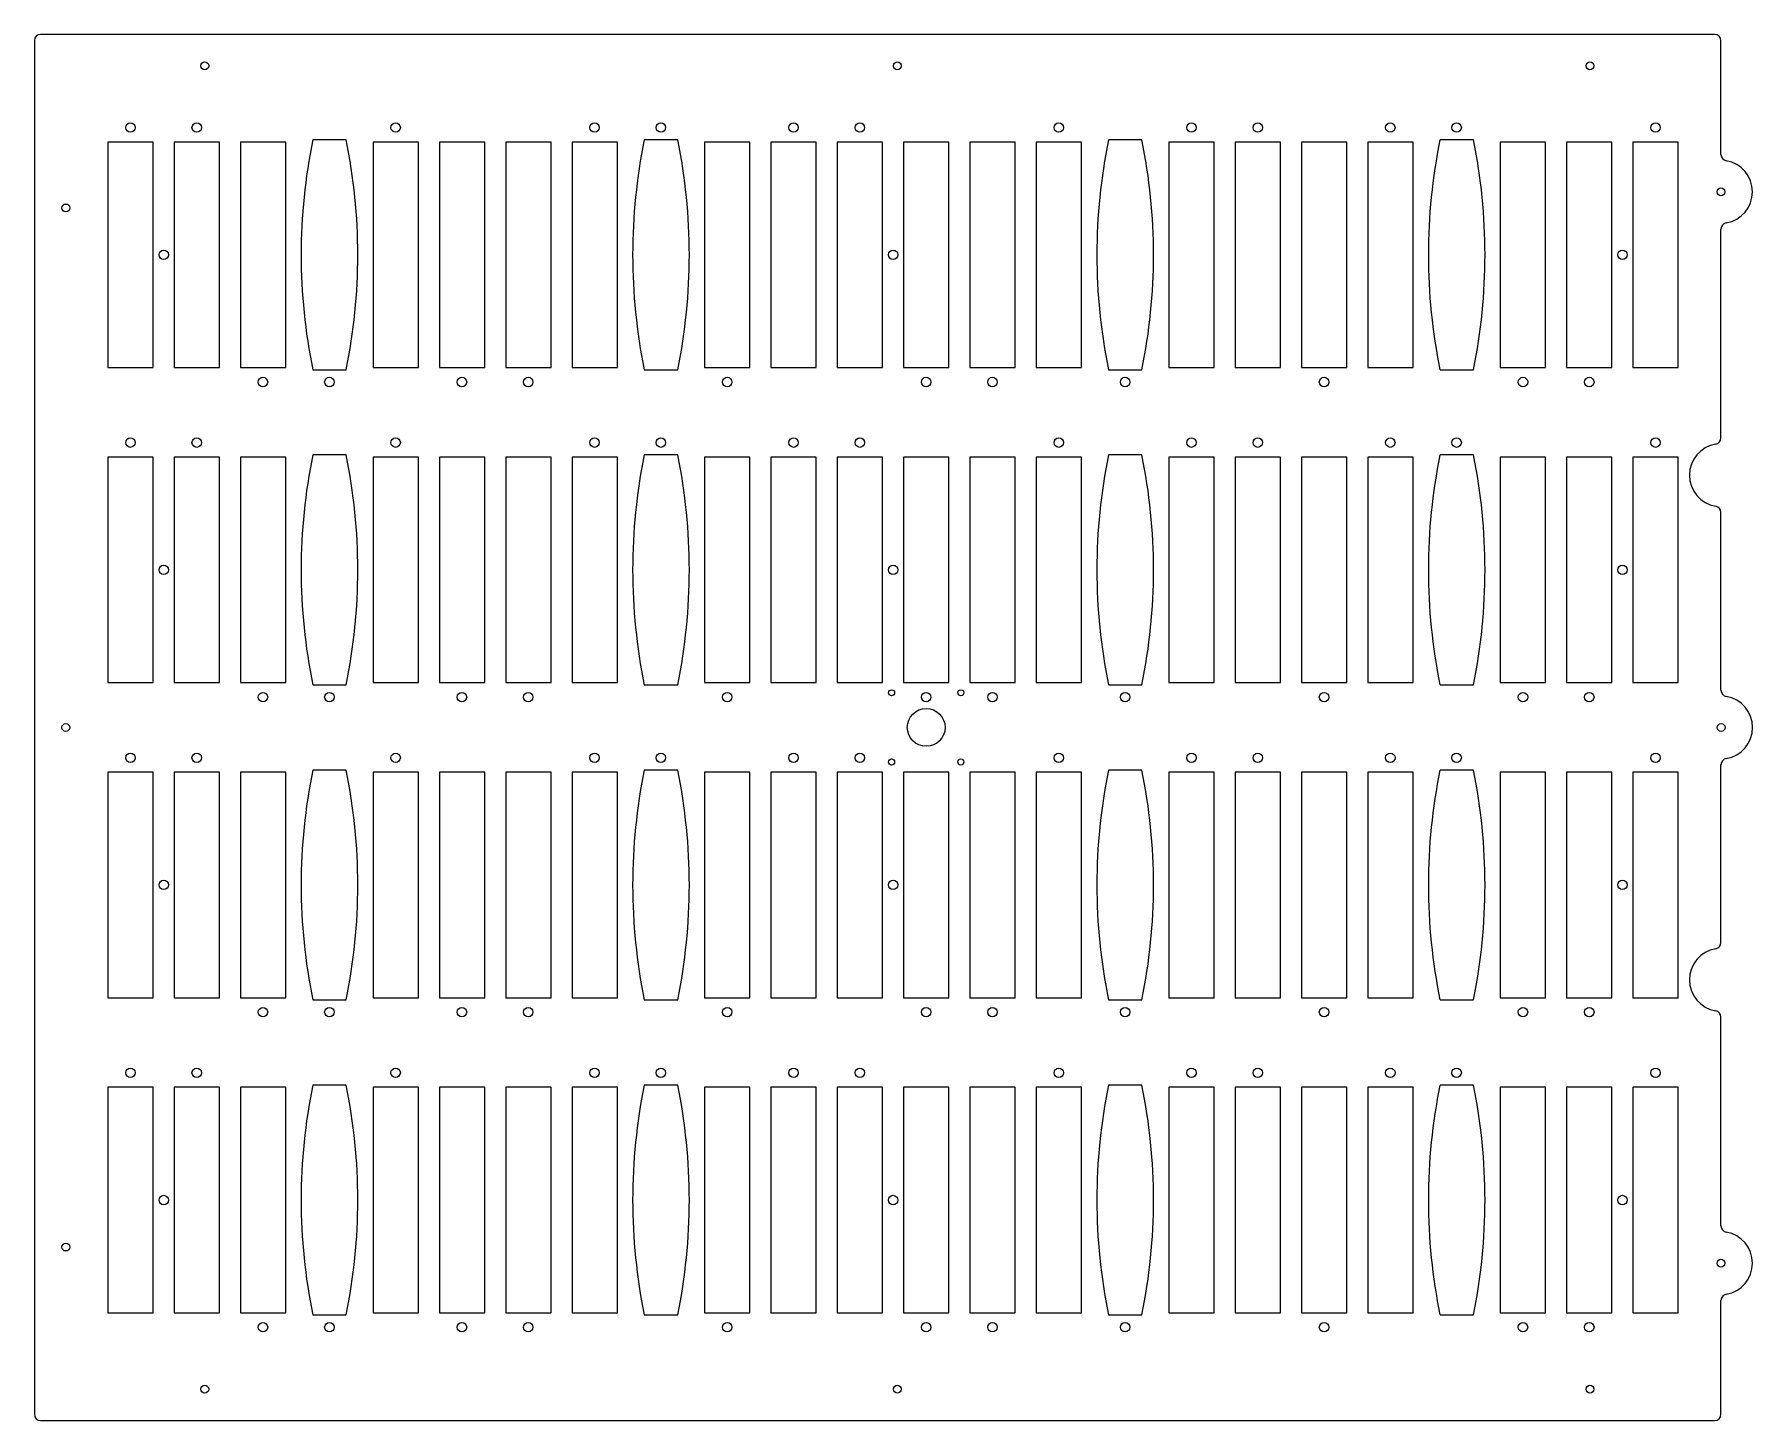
# Model space of a CAD drawing. Extents: x -13.4 to 13.9, y -11 to 11.
import ezdxf

# ---------------------------------------------------------------- set-up
doc = ezdxf.new("R2010")
doc.units = 0
doc.layers.get('0').update_dxf_attribs({"linetype": 'CONTINUOUS'})

msp = doc.modelspace()

# ---------------------------------------------------------------- linework, layer by layer
at = {"color": 7, "linetype": 'CONTINUOUS'}
for p, q in [((13.293, 11.006), (-13.293, 11.006)), ((-13.393, 10.906), (-13.393, -10.906)), ((13.393, 9.098), (13.393, 10.906)), ((-11.505, 9.296), (-12.225, 9.296)), ((-12.225, 9.296), (-12.225, 5.716)), ((-11.505, 5.716), (-11.505, 9.296)), ((-10.452, 9.296), (-11.172, 9.296)), ((-11.172, 9.296), (-11.172, 5.716)), ((-10.452, 5.716), (-10.452, 9.296)), ((-9.399, 9.296), (-10.119, 9.296)), ((-10.119, 9.296), (-10.119, 5.716)), ((-9.399, 5.716), (-9.399, 9.296)), ((-8.441, 9.331), (-8.971, 9.331)), ((-7.293, 9.296), (-8.013, 9.296)), ((-8.013, 9.296), (-8.013, 5.716)), ((-7.293, 5.716), (-7.293, 9.296)), ((-6.24, 9.296), (-6.96, 9.296)), ((-6.96, 9.296), (-6.96, 5.716)), ((-6.24, 5.716), (-6.24, 9.296)), ((-5.187, 9.296), (-5.907, 9.296)), ((-5.907, 9.296), (-5.907, 5.716)), ((-5.187, 5.716), (-5.187, 9.296)), ((-4.134, 9.296), (-4.854, 9.296)), ((-4.854, 9.296), (-4.854, 5.716)), ((-4.134, 5.716), (-4.134, 9.296)), ((-3.176, 9.331), (-3.706, 9.331)), ((-2.028, 9.296), (-2.748, 9.296)), ((-2.748, 9.296), (-2.748, 5.716)), ((-2.028, 5.716), (-2.028, 9.296)), ((-0.975, 9.296), (-1.695, 9.296)), ((-1.695, 9.296), (-1.695, 5.716)), ((-0.975, 5.716), (-0.975, 9.296)), ((0.078, 9.296), (-0.642, 9.296)), ((-0.642, 9.296), (-0.642, 5.716)), ((0.078, 5.716), (0.078, 9.296)), ((1.132, 9.296), (0.412, 9.296)), ((0.412, 9.296), (0.412, 5.716)), ((1.132, 5.716), (1.132, 9.296)), ((2.185, 9.296), (1.465, 9.296)), ((1.465, 9.296), (1.465, 5.716)), ((2.185, 5.716), (2.185, 9.296)), ((3.238, 9.296), (2.518, 9.296)), ((2.518, 9.296), (2.518, 5.716)), ((3.238, 5.716), (3.238, 9.296)), ((4.196, 9.331), (3.666, 9.331)), ((5.344, 9.296), (4.624, 9.296)), ((4.624, 9.296), (4.624, 5.716)), ((5.344, 5.716), (5.344, 9.296)), ((6.397, 9.296), (5.677, 9.296)), ((5.677, 9.296), (5.677, 5.716)), ((6.397, 5.716), (6.397, 9.296)), ((7.45, 9.296), (6.73, 9.296)), ((6.73, 9.296), (6.73, 5.716)), ((7.45, 5.716), (7.45, 9.296)), ((8.503, 9.296), (7.783, 9.296)), ((7.783, 9.296), (7.783, 5.716)), ((8.503, 5.716), (8.503, 9.296)), ((9.461, 9.331), (8.931, 9.331)), ((10.609, 9.296), (9.889, 9.296)), ((9.889, 9.296), (9.889, 5.716)), ((10.609, 5.716), (10.609, 9.296)), ((11.662, 9.296), (10.942, 9.296)), ((10.942, 9.296), (10.942, 5.716)), ((11.662, 5.716), (11.662, 9.296)), ((12.715, 9.296), (11.995, 9.296)), ((11.995, 9.296), (11.995, 5.716)), ((12.715, 5.716), (12.715, 9.296)), ((13.393, 4.598), (13.393, 7.914)), ((-12.225, 5.716), (-11.505, 5.716)), ((-11.172, 5.716), (-10.452, 5.716)), ((-10.119, 5.716), (-9.399, 5.716)), ((-8.971, 5.681), (-8.441, 5.681)), ((-8.013, 5.716), (-7.293, 5.716)), ((-6.96, 5.716), (-6.24, 5.716)), ((-5.907, 5.716), (-5.187, 5.716)), ((-4.854, 5.716), (-4.134, 5.716)), ((-3.706, 5.681), (-3.176, 5.681)), ((-2.748, 5.716), (-2.028, 5.716)), ((-1.695, 5.716), (-0.975, 5.716)), ((-0.642, 5.716), (0.078, 5.716)), ((0.412, 5.716), (1.132, 5.716)), ((1.465, 5.716), (2.185, 5.716)), ((2.518, 5.716), (3.238, 5.716)), ((3.666, 5.681), (4.196, 5.681)), ((4.624, 5.716), (5.344, 5.716)), ((5.677, 5.716), (6.397, 5.716)), ((6.73, 5.716), (7.45, 5.716)), ((7.783, 5.716), (8.503, 5.716)), ((8.931, 5.681), (9.461, 5.681)), ((9.889, 5.716), (10.609, 5.716)), ((10.942, 5.716), (11.662, 5.716)), ((11.995, 5.716), (12.715, 5.716)), ((-11.505, 4.293), (-12.225, 4.293)), ((-12.225, 4.293), (-12.225, 0.713)), ((-11.505, 0.713), (-11.505, 4.293)), ((-10.452, 4.293), (-11.172, 4.293)), ((-11.172, 4.293), (-11.172, 0.713)), ((-10.452, 0.713), (-10.452, 4.293)), ((-9.399, 4.293), (-10.119, 4.293)), ((-10.119, 4.293), (-10.119, 0.713)), ((-9.399, 0.713), (-9.399, 4.293)), ((-8.441, 4.328), (-8.971, 4.328)), ((-7.293, 4.293), (-8.013, 4.293)), ((-8.013, 4.293), (-8.013, 0.713)), ((-7.293, 0.713), (-7.293, 4.293)), ((-6.24, 4.293), (-6.96, 4.293)), ((-6.96, 4.293), (-6.96, 0.713)), ((-6.24, 0.713), (-6.24, 4.293)), ((-5.187, 4.293), (-5.907, 4.293)), ((-5.907, 4.293), (-5.907, 0.713)), ((-5.187, 0.713), (-5.187, 4.293)), ((-4.134, 4.293), (-4.854, 4.293)), ((-4.854, 4.293), (-4.854, 0.713)), ((-4.134, 0.713), (-4.134, 4.293)), ((-3.176, 4.328), (-3.706, 4.328)), ((-2.028, 4.293), (-2.748, 4.293)), ((-2.748, 4.293), (-2.748, 0.713)), ((-2.028, 0.713), (-2.028, 4.293)), ((-0.975, 4.293), (-1.695, 4.293)), ((-1.695, 4.293), (-1.695, 0.713)), ((-0.975, 0.713), (-0.975, 4.293)), ((0.078, 4.293), (-0.642, 4.293)), ((-0.642, 4.293), (-0.642, 0.713)), ((0.078, 0.713), (0.078, 4.293)), ((1.132, 4.293), (0.412, 4.293)), ((0.412, 4.293), (0.412, 0.713)), ((1.132, 0.713), (1.132, 4.293)), ((2.185, 4.293), (1.465, 4.293)), ((1.465, 4.293), (1.465, 0.713)), ((2.185, 0.713), (2.185, 4.293)), ((3.238, 4.293), (2.518, 4.293)), ((2.518, 4.293), (2.518, 0.713)), ((3.238, 0.713), (3.238, 4.293)), ((4.196, 4.328), (3.666, 4.328)), ((5.344, 4.293), (4.624, 4.293)), ((4.624, 4.293), (4.624, 0.713)), ((5.344, 0.713), (5.344, 4.293)), ((6.397, 4.293), (5.677, 4.293)), ((5.677, 4.293), (5.677, 0.713)), ((6.397, 0.713), (6.397, 4.293)), ((7.45, 4.293), (6.73, 4.293)), ((6.73, 4.293), (6.73, 0.713)), ((7.45, 0.713), (7.45, 4.293)), ((8.503, 4.293), (7.783, 4.293)), ((7.783, 4.293), (7.783, 0.713)), ((8.503, 0.713), (8.503, 4.293)), ((9.461, 4.328), (8.931, 4.328)), ((10.609, 4.293), (9.889, 4.293)), ((9.889, 4.293), (9.889, 0.713)), ((10.609, 0.713), (10.609, 4.293)), ((11.662, 4.293), (10.942, 4.293)), ((10.942, 4.293), (10.942, 0.713)), ((11.662, 0.713), (11.662, 4.293)), ((12.715, 4.293), (11.995, 4.293)), ((11.995, 4.293), (11.995, 0.713)), ((12.715, 0.713), (12.715, 4.293)), ((13.393, 0.592), (13.393, 3.414)), ((-12.225, 0.713), (-11.505, 0.713)), ((-11.172, 0.713), (-10.452, 0.713)), ((-10.119, 0.713), (-9.399, 0.713)), ((-8.971, 0.678), (-8.441, 0.678)), ((-8.013, 0.713), (-7.293, 0.713)), ((-6.96, 0.713), (-6.24, 0.713)), ((-5.907, 0.713), (-5.187, 0.713)), ((-4.854, 0.713), (-4.134, 0.713)), ((-3.706, 0.678), (-3.176, 0.678)), ((-2.748, 0.713), (-2.028, 0.713)), ((-1.695, 0.713), (-0.975, 0.713)), ((-0.642, 0.713), (0.078, 0.713)), ((0.412, 0.713), (1.132, 0.713)), ((1.465, 0.713), (2.185, 0.713)), ((2.518, 0.713), (3.238, 0.713)), ((3.666, 0.678), (4.196, 0.678)), ((4.624, 0.713), (5.344, 0.713)), ((5.677, 0.713), (6.397, 0.713)), ((6.73, 0.713), (7.45, 0.713)), ((7.783, 0.713), (8.503, 0.713)), ((8.931, 0.678), (9.461, 0.678)), ((9.889, 0.713), (10.609, 0.713)), ((10.942, 0.713), (11.662, 0.713)), ((11.995, 0.713), (12.715, 0.713)), ((-11.505, -0.71), (-12.225, -0.71)), ((-12.225, -0.71), (-12.225, -4.29)), ((-11.505, -4.29), (-11.505, -0.71)), ((-10.452, -0.71), (-11.172, -0.71)), ((-11.172, -0.71), (-11.172, -4.29)), ((-10.452, -4.29), (-10.452, -0.71)), ((-9.399, -0.71), (-10.119, -0.71)), ((-10.119, -0.71), (-10.119, -4.29)), ((-9.399, -4.29), (-9.399, -0.71)), ((-8.441, -0.675), (-8.971, -0.675)), ((-7.293, -0.71), (-8.013, -0.71)), ((-8.013, -0.71), (-8.013, -4.29)), ((-7.293, -4.29), (-7.293, -0.71)), ((-6.24, -0.71), (-6.96, -0.71)), ((-6.96, -0.71), (-6.96, -4.29)), ((-6.24, -4.29), (-6.24, -0.71)), ((-5.187, -0.71), (-5.907, -0.71)), ((-5.907, -0.71), (-5.907, -4.29)), ((-5.187, -4.29), (-5.187, -0.71)), ((-4.134, -0.71), (-4.854, -0.71)), ((-4.854, -0.71), (-4.854, -4.29)), ((-4.134, -4.29), (-4.134, -0.71)), ((-3.176, -0.675), (-3.706, -0.675)), ((-2.028, -0.71), (-2.748, -0.71)), ((-2.748, -0.71), (-2.748, -4.29)), ((-2.028, -4.29), (-2.028, -0.71)), ((-0.975, -0.71), (-1.695, -0.71)), ((-1.695, -0.71), (-1.695, -4.29)), ((-0.975, -4.29), (-0.975, -0.71)), ((0.078, -0.71), (-0.642, -0.71)), ((-0.642, -0.71), (-0.642, -4.29)), ((0.078, -4.29), (0.078, -0.71)), ((1.132, -0.71), (0.412, -0.71)), ((0.412, -0.71), (0.412, -4.29)), ((1.132, -4.29), (1.132, -0.71)), ((2.185, -0.71), (1.465, -0.71)), ((1.465, -0.71), (1.465, -4.29)), ((2.185, -4.29), (2.185, -0.71)), ((3.238, -0.71), (2.518, -0.71)), ((2.518, -0.71), (2.518, -4.29)), ((3.238, -4.29), (3.238, -0.71)), ((4.196, -0.675), (3.666, -0.675)), ((5.344, -0.71), (4.624, -0.71)), ((4.624, -0.71), (4.624, -4.29)), ((5.344, -4.29), (5.344, -0.71)), ((6.397, -0.71), (5.677, -0.71)), ((5.677, -0.71), (5.677, -4.29)), ((6.397, -4.29), (6.397, -0.71)), ((7.45, -0.71), (6.73, -0.71)), ((6.73, -0.71), (6.73, -4.29)), ((7.45, -4.29), (7.45, -0.71)), ((8.503, -0.71), (7.783, -0.71)), ((7.783, -0.71), (7.783, -4.29)), ((8.503, -4.29), (8.503, -0.71)), ((9.461, -0.675), (8.931, -0.675)), ((10.609, -0.71), (9.889, -0.71)), ((9.889, -0.71), (9.889, -4.29)), ((10.609, -4.29), (10.609, -0.71)), ((11.662, -0.71), (10.942, -0.71)), ((10.942, -0.71), (10.942, -4.29)), ((11.662, -4.29), (11.662, -0.71)), ((12.715, -0.71), (11.995, -0.71)), ((11.995, -0.71), (11.995, -4.29)), ((12.715, -4.29), (12.715, -0.71)), ((13.393, -3.414), (13.393, -0.592)), ((-12.225, -4.29), (-11.505, -4.29)), ((-11.172, -4.29), (-10.452, -4.29)), ((-10.119, -4.29), (-9.399, -4.29)), ((-8.971, -4.325), (-8.441, -4.325)), ((-8.013, -4.29), (-7.293, -4.29)), ((-6.96, -4.29), (-6.24, -4.29)), ((-5.907, -4.29), (-5.187, -4.29)), ((-4.854, -4.29), (-4.134, -4.29)), ((-3.706, -4.325), (-3.176, -4.325)), ((-2.748, -4.29), (-2.028, -4.29)), ((-1.695, -4.29), (-0.975, -4.29)), ((-0.642, -4.29), (0.078, -4.29)), ((0.412, -4.29), (1.132, -4.29)), ((1.465, -4.29), (2.185, -4.29)), ((2.518, -4.29), (3.238, -4.29)), ((3.666, -4.325), (4.196, -4.325)), ((4.624, -4.29), (5.344, -4.29)), ((5.677, -4.29), (6.397, -4.29)), ((6.73, -4.29), (7.45, -4.29)), ((7.783, -4.29), (8.503, -4.29)), ((8.931, -4.325), (9.461, -4.325)), ((9.889, -4.29), (10.609, -4.29)), ((10.942, -4.29), (11.662, -4.29)), ((11.995, -4.29), (12.715, -4.29)), ((13.393, -7.914), (13.393, -4.598)), ((-11.505, -5.713), (-12.225, -5.713)), ((-12.225, -5.713), (-12.225, -9.293)), ((-11.505, -9.293), (-11.505, -5.713)), ((-10.452, -5.713), (-11.172, -5.713)), ((-11.172, -5.713), (-11.172, -9.293)), ((-10.452, -9.293), (-10.452, -5.713)), ((-9.399, -5.713), (-10.119, -5.713)), ((-10.119, -5.713), (-10.119, -9.293)), ((-9.399, -9.293), (-9.399, -5.713)), ((-8.441, -5.678), (-8.971, -5.678)), ((-7.293, -5.713), (-8.013, -5.713)), ((-8.013, -5.713), (-8.013, -9.293)), ((-7.293, -9.293), (-7.293, -5.713)), ((-6.24, -5.713), (-6.96, -5.713)), ((-6.96, -5.713), (-6.96, -9.293)), ((-6.24, -9.293), (-6.24, -5.713)), ((-5.187, -5.713), (-5.907, -5.713)), ((-5.907, -5.713), (-5.907, -9.293)), ((-5.187, -9.293), (-5.187, -5.713)), ((-4.134, -5.713), (-4.854, -5.713)), ((-4.854, -5.713), (-4.854, -9.293)), ((-4.134, -9.293), (-4.134, -5.713)), ((-3.176, -5.678), (-3.706, -5.678)), ((-2.028, -5.713), (-2.748, -5.713)), ((-2.748, -5.713), (-2.748, -9.293)), ((-2.028, -9.293), (-2.028, -5.713)), ((-0.975, -5.713), (-1.695, -5.713)), ((-1.695, -5.713), (-1.695, -9.293)), ((-0.975, -9.293), (-0.975, -5.713)), ((0.078, -5.713), (-0.642, -5.713)), ((-0.642, -5.713), (-0.642, -9.293)), ((0.078, -9.293), (0.078, -5.713)), ((1.132, -5.713), (0.412, -5.713)), ((0.412, -5.713), (0.412, -9.293)), ((1.132, -9.293), (1.132, -5.713)), ((2.185, -5.713), (1.465, -5.713)), ((1.465, -5.713), (1.465, -9.293)), ((2.185, -9.293), (2.185, -5.713)), ((3.238, -5.713), (2.518, -5.713)), ((2.518, -5.713), (2.518, -9.293)), ((3.238, -9.293), (3.238, -5.713)), ((4.196, -5.678), (3.666, -5.678)), ((5.344, -5.713), (4.624, -5.713)), ((4.624, -5.713), (4.624, -9.293)), ((5.344, -9.293), (5.344, -5.713)), ((6.397, -5.713), (5.677, -5.713)), ((5.677, -5.713), (5.677, -9.293)), ((6.397, -9.293), (6.397, -5.713)), ((7.45, -5.713), (6.73, -5.713)), ((6.73, -5.713), (6.73, -9.293)), ((7.45, -9.293), (7.45, -5.713)), ((8.503, -5.713), (7.783, -5.713)), ((7.783, -5.713), (7.783, -9.293)), ((8.503, -9.293), (8.503, -5.713)), ((9.461, -5.678), (8.931, -5.678)), ((10.609, -5.713), (9.889, -5.713)), ((9.889, -5.713), (9.889, -9.293)), ((10.609, -9.293), (10.609, -5.713)), ((11.662, -5.713), (10.942, -5.713)), ((10.942, -5.713), (10.942, -9.293)), ((11.662, -9.293), (11.662, -5.713)), ((12.715, -5.713), (11.995, -5.713)), ((11.995, -5.713), (11.995, -9.293)), ((12.715, -9.293), (12.715, -5.713)), ((13.393, -10.906), (13.393, -9.098)), ((-12.225, -9.293), (-11.505, -9.293)), ((-11.172, -9.293), (-10.452, -9.293)), ((-10.119, -9.293), (-9.399, -9.293)), ((-8.971, -9.328), (-8.441, -9.328)), ((-8.013, -9.293), (-7.293, -9.293)), ((-6.96, -9.293), (-6.24, -9.293)), ((-5.907, -9.293), (-5.187, -9.293)), ((-4.854, -9.293), (-4.134, -9.293)), ((-3.706, -9.328), (-3.176, -9.328)), ((-2.748, -9.293), (-2.028, -9.293)), ((-1.695, -9.293), (-0.975, -9.293)), ((-0.642, -9.293), (0.078, -9.293)), ((0.412, -9.293), (1.132, -9.293)), ((1.465, -9.293), (2.185, -9.293)), ((2.518, -9.293), (3.238, -9.293)), ((3.666, -9.328), (4.196, -9.328)), ((4.624, -9.293), (5.344, -9.293)), ((5.677, -9.293), (6.397, -9.293)), ((6.73, -9.293), (7.45, -9.293)), ((7.783, -9.293), (8.503, -9.293)), ((8.931, -9.328), (9.461, -9.328)), ((9.889, -9.293), (10.609, -9.293)), ((10.942, -9.293), (11.662, -9.293)), ((11.995, -9.293), (12.715, -9.293)), ((-13.293, -11.006), (13.293, -11.006))]:
    msp.add_line(p, q, dxfattribs=at)
for centre, radius in [((-10.687, 10.506), 0.0625), ((0.313, 10.506), 0.0625), ((11.313, 10.506), 0.0625), ((-11.868, 9.526), 0.0748), ((-10.815, 9.526), 0.0747), ((-7.655, 9.526), 0.0747), ((-4.496, 9.526), 0.0747), ((-3.443, 9.526), 0.0747), ((-1.336, 9.526), 0.0747), ((-0.283, 9.526), 0.0747), ((2.876, 9.526), 0.0747), ((4.983, 9.526), 0.0747), ((6.036, 9.526), 0.0747), ((8.142, 9.526), 0.0747), ((9.195, 9.526), 0.0747), ((12.355, 9.526), 0.0747), ((13.393, 8.506), 0.0625), ((-12.893, 8.25), 0.0625), ((-11.338, 7.506), 0.0748), ((0.245, 7.506), 0.0747), ((11.828, 7.506), 0.0747), ((-9.762, 5.486), 0.0748), ((-8.708, 5.486), 0.0748), ((-6.602, 5.486), 0.0748), ((-5.549, 5.486), 0.0748), ((-2.389, 5.486), 0.0748), ((0.77, 5.486), 0.0748), ((1.823, 5.486), 0.0748), ((3.93, 5.486), 0.0748), ((7.089, 5.486), 0.0748), ((10.249, 5.486), 0.0748), ((11.302, 5.486), 0.0748), ((-11.868, 4.523), 0.0748), ((-10.815, 4.523), 0.0747), ((-7.655, 4.523), 0.0747), ((-4.496, 4.523), 0.0748), ((-3.443, 4.523), 0.0748), ((-1.336, 4.523), 0.0747), ((-0.283, 4.523), 0.0747), ((2.876, 4.523), 0.0747), ((4.983, 4.523), 0.0747), ((6.036, 4.523), 0.0747), ((8.142, 4.523), 0.0747), ((9.195, 4.523), 0.0747), ((12.355, 4.523), 0.0747), ((-11.338, 2.503), 0.0748), ((0.245, 2.503), 0.0748), ((11.828, 2.503), 0.0748), ((-9.762, 0.483), 0.0747), ((-8.708, 0.483), 0.0747), ((-6.602, 0.483), 0.0747), ((-5.549, 0.483), 0.0747), ((-2.389, 0.483), 0.0748), ((0.222, 0.551), 0.048), ((0.77, 0.483), 0.0747), ((1.321, 0.551), 0.048), ((1.823, 0.483), 0.0748), ((3.93, 0.483), 0.0748), ((7.089, 0.483), 0.0748), ((10.249, 0.483), 0.0748), ((11.302, 0.483), 0.0747), ((0.771, 0.002), 0.3), ((-12.893, 0), 0.0625), ((13.396, 0), 0.0625), ((-11.868, -0.48), 0.0747), ((-10.815, -0.48), 0.0748), ((-7.655, -0.48), 0.0747), ((-4.496, -0.48), 0.0747), ((-3.443, -0.48), 0.0747), ((-1.336, -0.48), 0.0747), ((-0.283, -0.48), 0.0747), ((0.222, -0.548), 0.048), ((1.321, -0.548), 0.048), ((2.876, -0.48), 0.0748), ((4.983, -0.48), 0.0747), ((6.036, -0.48), 0.0747), ((8.142, -0.48), 0.0748), ((9.195, -0.48), 0.0748), ((12.355, -0.48), 0.0748), ((-11.338, -2.5), 0.0748), ((0.245, -2.5), 0.0748), ((11.828, -2.5), 0.0748), ((-9.762, -4.52), 0.0747), ((-8.708, -4.52), 0.0747), ((-6.602, -4.52), 0.0747), ((-5.549, -4.52), 0.0747), ((-2.389, -4.52), 0.0747), ((0.77, -4.52), 0.0747), ((1.823, -4.52), 0.0748), ((3.93, -4.52), 0.0748), ((7.089, -4.52), 0.0748), ((10.249, -4.52), 0.0747), ((11.302, -4.52), 0.0747), ((-11.868, -5.483), 0.0747), ((-10.815, -5.483), 0.0748), ((-7.655, -5.483), 0.0747), ((-4.496, -5.483), 0.0747), ((-3.443, -5.483), 0.0748), ((-1.336, -5.483), 0.0748), ((-0.283, -5.483), 0.0748), ((2.876, -5.483), 0.0747), ((4.983, -5.483), 0.0748), ((6.036, -5.483), 0.0747), ((8.142, -5.483), 0.0748), ((9.195, -5.483), 0.0747), ((12.355, -5.483), 0.0747), ((-11.338, -7.503), 0.0748), ((0.245, -7.503), 0.0748), ((11.828, -7.503), 0.0748), ((-12.893, -8.25), 0.0625), ((13.393, -8.506), 0.0625), ((-9.762, -9.523), 0.0747), ((-8.708, -9.523), 0.0747), ((-6.602, -9.523), 0.0748), ((-5.549, -9.523), 0.0747), ((-2.389, -9.523), 0.0747), ((0.77, -9.523), 0.0747), ((1.823, -9.523), 0.0747), ((3.93, -9.523), 0.0747), ((7.089, -9.523), 0.0747), ((10.249, -9.523), 0.0747), ((11.302, -9.523), 0.0747), ((-10.687, -10.506), 0.0625), ((0.313, -10.506), 0.0625), ((11.313, -10.506), 0.0625)]:
    msp.add_circle(centre, radius, dxfattribs=at)
for centre, radius, start, end in [((-13.293, 10.906), 0.1, 90, 180), ((13.293, 10.906), 0.1, 0, 90), ((-0.034, 7.506), 9.122, 168.4586, 191.5414), ((-17.378, 7.506), 9.122, 348.4586, 11.5414), ((5.231, 7.506), 9.122, 168.4586, 191.5414), ((-12.113, 7.506), 9.122, 348.4586, 11.5414), ((12.603, 7.506), 9.122, 168.4586, 191.5414), ((-4.741, 7.506), 9.122, 348.4586, 11.5414), ((17.868, 7.506), 9.122, 168.4586, 191.5414), ((0.524, 7.506), 9.122, 348.4586, 11.5414), ((13.493, 9.098), 0.1, 180, 260.4059), ((13.393, 8.506), 0.5, 279.5941, 80.4059), ((13.493, 7.914), 0.1, 99.5941, 180), ((13.393, 4.006), 0.5, 99.5941, 260.4059), ((13.293, 4.598), 0.1, 279.5941, 360), ((-0.034, 2.503), 9.122, 168.4586, 191.5414), ((-17.378, 2.503), 9.122, 348.4586, 11.5414), ((5.231, 2.503), 9.122, 168.4586, 191.5414), ((-12.113, 2.503), 9.122, 348.4586, 11.5414), ((12.603, 2.503), 9.122, 168.4586, 191.5414), ((-4.741, 2.503), 9.122, 348.4586, 11.5414), ((17.868, 2.503), 9.122, 168.4586, 191.5414), ((0.524, 2.503), 9.122, 348.4586, 11.5414), ((13.293, 3.414), 0.1, 0, 80.4059), ((13.493, 0.592), 0.1, 180, 260.6964), ((13.396, 0), 0.5, 279.3036, 80.6964), ((13.493, -0.592), 0.1, 99.3036, 180), ((-0.034, -2.5), 9.122, 168.4586, 191.5414), ((-17.378, -2.5), 9.122, 348.4586, 11.5414), ((5.231, -2.5), 9.122, 168.4586, 191.5414), ((-12.113, -2.5), 9.122, 348.4586, 11.5414), ((12.603, -2.5), 9.122, 168.4586, 191.5414), ((-4.741, -2.5), 9.122, 348.4586, 11.5414), ((17.868, -2.5), 9.122, 168.4586, 191.5414), ((0.524, -2.5), 9.122, 348.4586, 11.5414), ((13.393, -4.006), 0.5, 99.5941, 260.4059), ((13.293, -3.414), 0.1, 279.5941, 360), ((13.293, -4.598), 0.1, 0, 80.4059), ((-0.034, -7.503), 9.122, 168.4586, 191.5414), ((-17.378, -7.503), 9.122, 348.4586, 11.5414), ((5.231, -7.503), 9.122, 168.4586, 191.5414), ((-12.113, -7.503), 9.122, 348.4586, 11.5414), ((12.603, -7.503), 9.122, 168.4586, 191.5414), ((-4.741, -7.503), 9.122, 348.4586, 11.5414), ((17.868, -7.503), 9.122, 168.4586, 191.5414), ((0.524, -7.503), 9.122, 348.4586, 11.5414), ((13.493, -7.914), 0.1, 180, 260.4059), ((13.393, -8.506), 0.5, 279.5941, 80.4059), ((13.493, -9.098), 0.1, 99.5941, 180), ((-13.293, -10.906), 0.1, 180, 270), ((13.293, -10.906), 0.1, 270, 0)]:
    msp.add_arc(centre, radius, start, end, dxfattribs=at)

doc.saveas('drawing.dxf')
